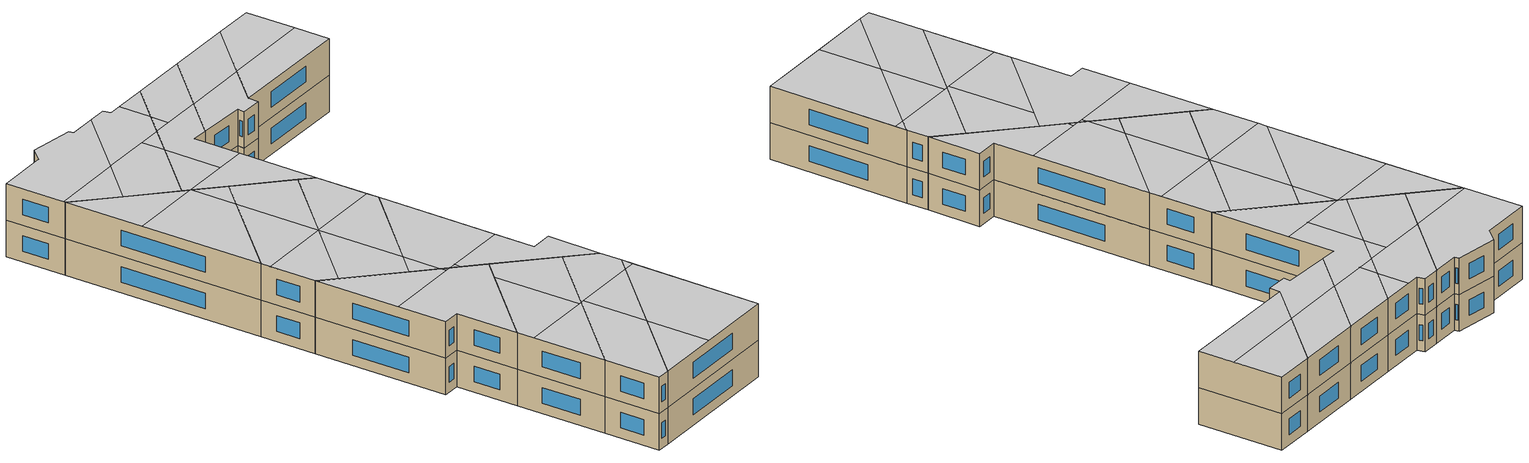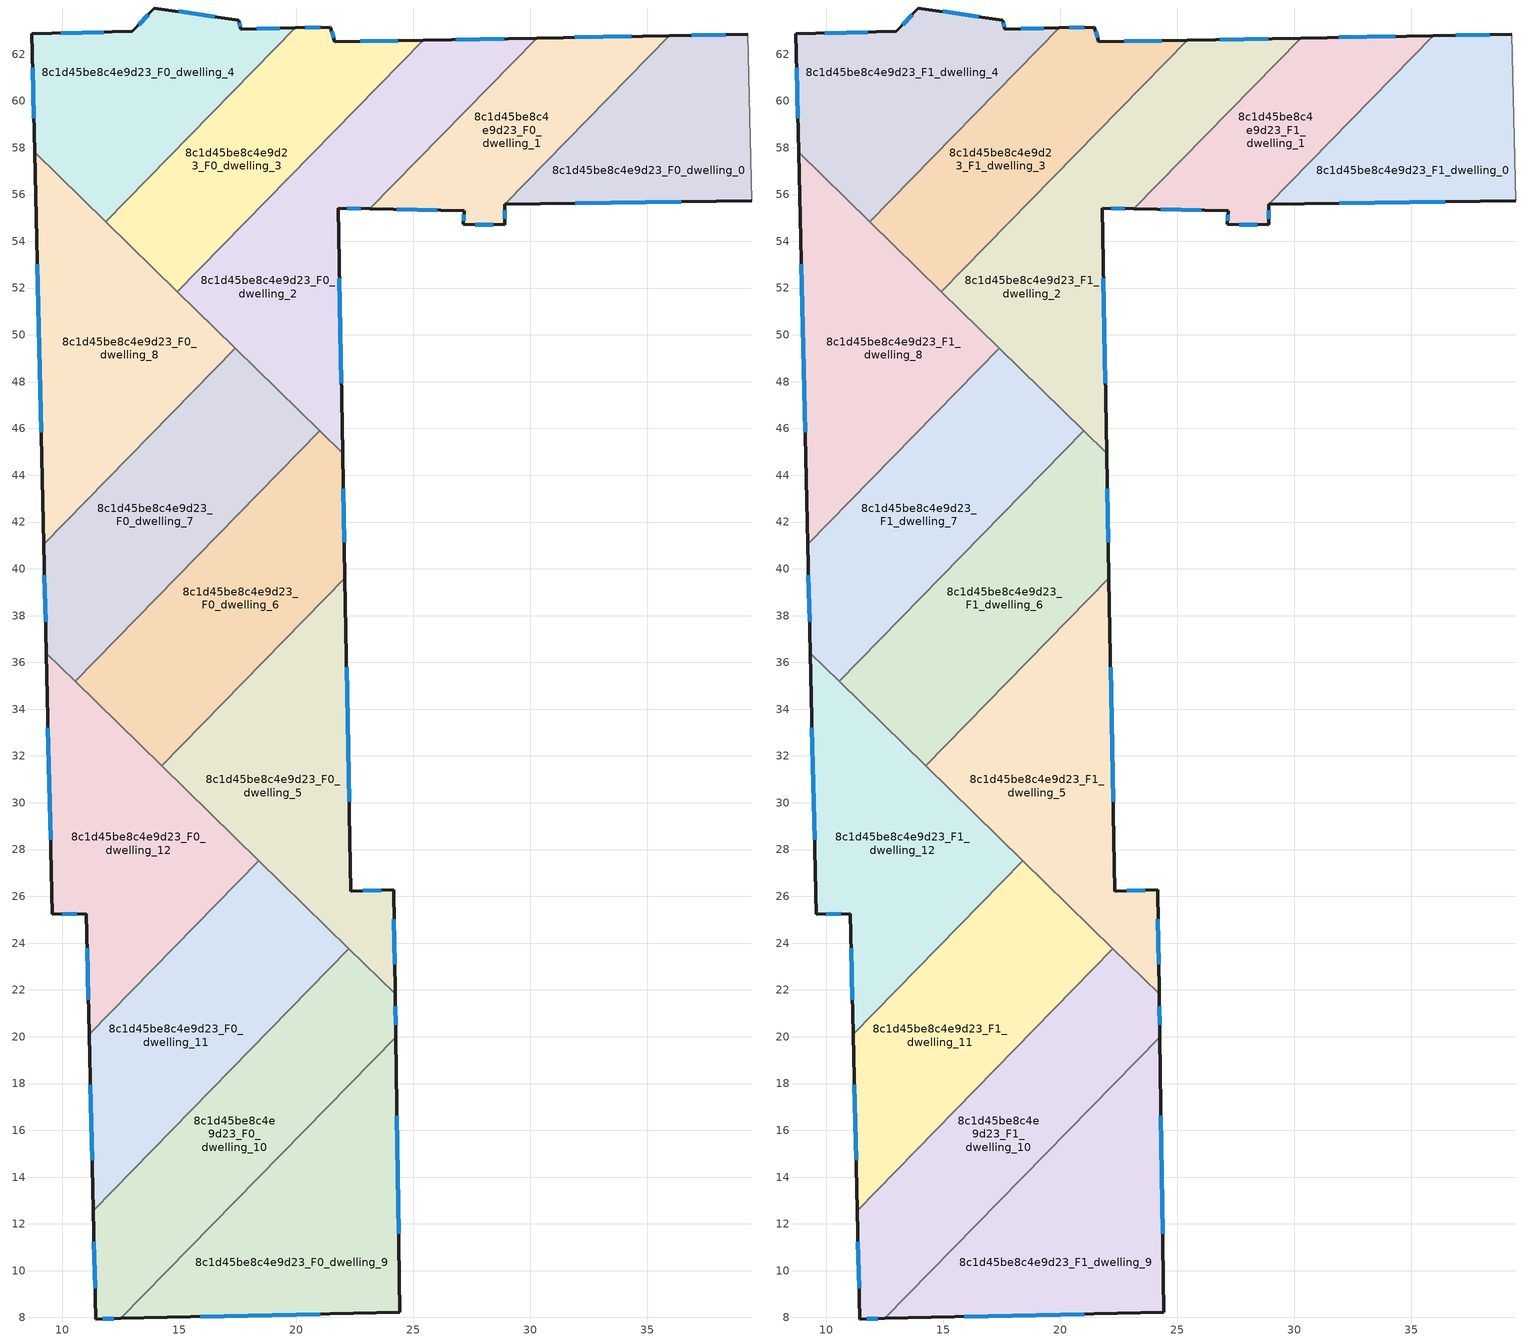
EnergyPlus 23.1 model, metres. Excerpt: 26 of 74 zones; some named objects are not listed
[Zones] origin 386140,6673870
8c1d45be8c4e9d23_F0_dwelling_0
 floor ground (EU_floor_Construction): 39.31,62.86 39.47,55.74 28.92,55.59 35.95,62.79 z0
 wall outside (EU_wall_Construction): 39.31,62.86 35.95,62.79 / 28.92,55.59 39.47,55.74 z0:3
 wall to 8c1d45be8c4e9d23_F0_dwelling_1 (EU_wall_Construction): 35.95,62.79 28.92,55.59 z0:3
 wall adiabatic (EU_wall_Construction): 39.47,55.74 39.31,62.86 z0:3
 window (EU_Window_Construction): 38.35,62.84 36.91,62.81 / 31.93,55.63 36.45,55.7 z0.86:2.14
8c1d45be8c4e9d23_F0_dwelling_1
 floor ground (EU_floor_Construction): 35.95,62.79 28.92,55.59 28.92,54.7 27.15,54.72 27.18,55.3 23.16,55.39 30.28,62.68 z0
 wall outside (EU_wall_Construction): 23.16,55.39 27.18,55.3 27.15,54.72 28.92,54.7 28.92,55.59 / 35.95,62.79 30.28,62.68 z0:3
 wall to 8c1d45be8c4e9d23_F0_dwelling_2 (EU_wall_Construction): 30.28,62.68 23.16,55.39 z0:3
 window (EU_Window_Construction): 27.17,55.14 27.16,54.89 / 24.31,55.37 26.03,55.33 / 34.33,62.76 31.9,62.72 / 28.92,54.96 28.92,55.34 / 27.65,54.72 28.42,54.71 z0.86:2.14
8c1d45be8c4e9d23_F0_dwelling_10
 floor ground (EU_floor_Construction): 24.23,21.83 24.26,19.99 12.5,7.96 11.43,7.93 11.32,12.57 22.26,23.75 z0
 wall outside (EU_wall_Construction): 24.26,19.99 24.23,21.83 / 11.32,12.57 11.43,7.93 12.5,7.96 z0:3
 wall to 8c1d45be8c4e9d23_F0_dwelling_9 (EU_wall_Construction): 12.5,7.96 24.26,19.99 z0:3
 wall to 8c1d45be8c4e9d23_F0_dwelling_11 (EU_wall_Construction): 22.26,23.75 11.32,12.57 z0:3
 wall to 8c1d45be8c4e9d23_F0_dwelling_5 (EU_wall_Construction): 24.23,21.83 22.26,23.75 z0:3
 window (EU_Window_Construction): 24.25,20.51 24.24,21.3 / 11.74,7.94 12.2,7.95 / 11.36,11.24 11.4,9.26 z0.86:2.14
8c1d45be8c4e9d23_F0_dwelling_11
 floor ground (EU_floor_Construction): 22.26,23.75 11.32,12.57 11.15,20.11 18.4,27.53 z0
 wall outside (EU_wall_Construction): 11.15,20.11 11.32,12.57 z0:3
 wall to 8c1d45be8c4e9d23_F0_dwelling_12 (EU_wall_Construction): 18.4,27.53 11.15,20.11 z0:3
 wall to 8c1d45be8c4e9d23_F0_dwelling_5 (EU_wall_Construction): 22.26,23.75 18.4,27.53 z0:3
 window (EU_Window_Construction): 11.2,17.95 11.27,14.72 z0.86:2.14
8c1d45be8c4e9d23_F0_dwelling_12
 floor ground (EU_floor_Construction): 18.4,27.53 11.15,20.11 11.03,25.26 9.58,25.23 9.32,36.4 z0
 wall outside (EU_wall_Construction): 9.32,36.4 9.58,25.23 11.03,25.26 11.15,20.11 z0:3
 wall to 8c1d45be8c4e9d23_F0_dwelling_6 (EU_wall_Construction): 14.25,31.58 10.55,35.19 z0:3
 wall to 8c1d45be8c4e9d23_F0_dwelling_7 (EU_wall_Construction): 10.55,35.19 9.32,36.4 z0:3
 wall to 8c1d45be8c4e9d23_F0_dwelling_5 (EU_wall_Construction): 18.4,27.53 14.25,31.58 z0:3
 window (EU_Window_Construction): 11.06,23.79 11.11,21.58 / 9.99,25.24 10.61,25.25 / 9.39,33.21 9.5,28.42 z0.86:2.14
8c1d45be8c4e9d23_F0_dwelling_2
 floor ground (EU_floor_Construction): 30.28,62.68 23.16,55.39 21.8,55.42 21.99,44.94 17.4,49.43 17.36,49.46 14.92,51.84 25.43,62.59 z0
 wall outside (EU_wall_Construction): 30.28,62.68 25.43,62.59 / 21.99,44.94 21.8,55.42 23.16,55.39 z0:3
 wall to 8c1d45be8c4e9d23_F0_dwelling_3 (EU_wall_Construction): 25.43,62.59 14.92,51.84 z0:3
 wall to 8c1d45be8c4e9d23_F0_dwelling_7 (EU_wall_Construction): 17.4,49.43 21.01,45.9 z0:3
 wall to 8c1d45be8c4e9d23_F0_dwelling_8 (EU_wall_Construction): 14.92,51.84 17.36,49.46 17.4,49.43 z0:3
 wall to 8c1d45be8c4e9d23_F0_dwelling_6 (EU_wall_Construction): 21.01,45.9 21.99,44.94 z0:3
 window (EU_Window_Construction): 28.9,62.66 26.82,62.62 / 22.19,55.41 22.77,55.4 / 21.93,47.94 21.85,52.43 z0.86:2.14
8c1d45be8c4e9d23_F0_dwelling_3
 floor ground (EU_floor_Construction): 25.43,62.59 14.92,51.84 11.87,54.83 19.97,63.12 21.46,63.16 21.65,62.52 z0
 wall outside (EU_wall_Construction): 25.43,62.59 21.65,62.52 21.46,63.16 19.97,63.12 z0:3
 wall to 8c1d45be8c4e9d23_F0_dwelling_4 (EU_wall_Construction): 19.97,63.12 11.87,54.83 z0:3
 wall to 8c1d45be8c4e9d23_F0_dwelling_8 (EU_wall_Construction): 11.87,54.83 14.92,51.84 z0:3
 window (EU_Window_Construction): 21.04,63.15 20.4,63.13 / 21.6,62.7 21.52,62.97 / 24.35,62.57 22.73,62.54 z0.86:2.14
8c1d45be8c4e9d23_F0_dwelling_4
 floor ground (EU_floor_Construction): 19.97,63.12 11.87,54.83 8.82,57.81 8.71,62.87 13,62.97 13.94,63.97 17.54,63.45 17.64,63.07 z0
 wall outside (EU_wall_Construction): 19.97,63.12 17.64,63.07 17.54,63.45 13.94,63.97 13,62.97 8.71,62.87 8.82,57.81 z0:3
 wall to 8c1d45be8c4e9d23_F0_dwelling_8 (EU_wall_Construction): 8.82,57.81 11.87,54.83 z0:3
 window (EU_Window_Construction): 8.74,61.43 8.79,59.25 / 11.77,62.94 9.93,62.9 / 13.67,63.69 13.27,63.25 / 16.51,63.6 14.97,63.82 / 17.61,63.18 17.57,63.34 / 19.3,63.11 18.31,63.08 z0.86:2.14
8c1d45be8c4e9d23_F0_dwelling_5
 floor ground (EU_floor_Construction): 22.09,39.61 22.33,26.23 24.16,26.29 24.23,21.83 14.25,31.58 z0
 wall outside (EU_wall_Construction): 24.23,21.83 24.16,26.29 22.33,26.23 22.09,39.61 z0:3
 wall to 8c1d45be8c4e9d23_F0_dwelling_6 (EU_wall_Construction): 22.09,39.61 14.25,31.58 z0:3
 window (EU_Window_Construction): 22.26,30.05 22.16,35.78 / 23.64,26.27 22.85,26.24 / 24.21,23.1 24.18,25.01 z0.86:2.14
8c1d45be8c4e9d23_F0_dwelling_6
 floor ground (EU_floor_Construction): 21.99,44.94 22.09,39.61 14.25,31.58 10.55,35.19 21.01,45.9 z0
 wall outside (EU_wall_Construction): 22.09,39.61 21.99,44.94 z0:3
 wall to 8c1d45be8c4e9d23_F0_dwelling_7 (EU_wall_Construction): 21.01,45.9 10.55,35.19 z0:3
 window (EU_Window_Construction): 22.06,41.13 22.02,43.42 z0.86:2.14
8c1d45be8c4e9d23_F0_dwelling_7
 floor ground (EU_floor_Construction): 21.01,45.9 10.55,35.19 9.32,36.4 9.21,41.05 17.4,49.43 z0
 wall outside (EU_wall_Construction): 9.21,41.05 9.32,36.4 z0:3
 wall to 8c1d45be8c4e9d23_F0_dwelling_8 (EU_wall_Construction): 17.4,49.43 9.21,41.05 z0:3
 window (EU_Window_Construction): 9.24,39.72 9.29,37.73 z0.86:2.14
8c1d45be8c4e9d23_F0_dwelling_8
 floor ground (EU_floor_Construction): 17.4,49.43 9.21,41.05 8.82,57.81 z0
 wall outside (EU_wall_Construction): 8.82,57.81 9.21,41.05 z0:3
 window (EU_Window_Construction): 8.93,53.02 9.1,45.84 z0.86:2.14
8c1d45be8c4e9d23_F0_dwelling_9
 floor ground (EU_floor_Construction): 24.26,19.99 24.43,8.22 12.5,7.96 z0
 wall outside (EU_wall_Construction): 12.5,7.96 24.43,8.22 24.26,19.99 z0:3
 window (EU_Window_Construction): 15.91,8.03 21.02,8.15 / 24.38,11.58 24.31,16.63 z0.86:2.14
8c1d45be8c4e9d23_F1_dwelling_0
 floor to 8c1d45be8c4e9d23_F0_dwelling_0 (EU_floor_Construction): 39.31,62.86 39.47,55.74 28.92,55.59 35.95,62.79 z3
 wall outside (EU_wall_Construction): 39.31,62.86 35.95,62.79 / 28.92,55.59 39.47,55.74 z3:6
 wall to 8c1d45be8c4e9d23_F1_dwelling_1 (EU_wall_Construction): 35.95,62.79 28.92,55.59 z3:6
 wall adiabatic (EU_wall_Construction): 39.47,55.74 39.31,62.86 z3:6
 window (EU_Window_Construction): 38.35,62.84 36.91,62.81 / 31.93,55.63 36.45,55.7 z3.86:5.14
 ceiling to 8c1d45be8c4e9d23_F2_dwelling_2 (EU_floor_Construction): 39.47,55.74 39.4,58.67 31.76,58.5 28.92,55.59 z6
 ceiling to 8c1d45be8c4e9d23_F2_dwelling_0 (EU_floor_Construction): 39.4,58.67 39.31,62.86 35.95,62.79 31.76,58.5 z6
8c1d45be8c4e9d23_F1_dwelling_1
 floor to 8c1d45be8c4e9d23_F0_dwelling_1 (EU_floor_Construction): 35.95,62.79 28.92,55.59 28.92,54.7 27.15,54.72 27.18,55.3 23.16,55.39 30.28,62.68 z3
 wall outside (EU_wall_Construction): 23.16,55.39 27.18,55.3 27.15,54.72 28.92,54.7 28.92,55.59 / 35.95,62.79 30.28,62.68 z3:6
 wall to 8c1d45be8c4e9d23_F1_dwelling_2 (EU_wall_Construction): 30.28,62.68 23.16,55.39 z3:6
 window (EU_Window_Construction): 27.17,55.14 27.16,54.89 / 24.31,55.37 26.03,55.33 / 34.33,62.76 31.9,62.72 / 28.92,54.96 28.92,55.34 / 27.65,54.72 28.42,54.71 z3.86:5.14
 ceiling to 8c1d45be8c4e9d23_F2_dwelling_0 (EU_floor_Construction): 31.76,58.5 35.95,62.79 30.28,62.68 26.07,58.38 z6
 ceiling to 8c1d45be8c4e9d23_F2_dwelling_2 (EU_floor_Construction): 28.92,54.7 28.92,55.59 31.76,58.5 26.07,58.38 23.16,55.39 27.18,55.3 27.15,54.72 z6
8c1d45be8c4e9d23_F1_dwelling_10
 floor to 8c1d45be8c4e9d23_F0_dwelling_10 (EU_floor_Construction): 24.23,21.83 24.26,19.99 12.5,7.96 11.43,7.93 11.32,12.57 22.26,23.75 z3
 wall outside (EU_wall_Construction): 24.26,19.99 24.23,21.83 / 11.32,12.57 11.43,7.93 12.5,7.96 z3:6
 wall to 8c1d45be8c4e9d23_F1_dwelling_9 (EU_wall_Construction): 12.5,7.96 24.26,19.99 z3:6
 wall to 8c1d45be8c4e9d23_F1_dwelling_11 (EU_wall_Construction): 22.26,23.75 11.32,12.57 z3:6
 wall to 8c1d45be8c4e9d23_F1_dwelling_5 (EU_wall_Construction): 24.23,21.83 22.26,23.75 z3:6
 window (EU_Window_Construction): 24.25,20.51 24.24,21.3 / 11.74,7.94 12.2,7.95 / 11.36,11.24 11.4,9.26 z3.86:5.14
 ceiling to 8c1d45be8c4e9d23_F2_dwelling_11 (EU_floor_Construction): 12.5,7.96 17.83,13.41 17.71,18.84 17.45,18.83 11.32,12.57 11.43,7.93 z6
 ceiling to 8c1d45be8c4e9d23_F2_dwelling_10 (EU_floor_Construction): 17.83,13.41 23.25,18.96 17.71,18.84 z6
 ceiling adiabatic (EU_roof_Construction): 23.25,18.96 24.26,19.99 24.23,21.83 22.26,23.75 17.45,18.83 z6
8c1d45be8c4e9d23_F1_dwelling_11
 floor to 8c1d45be8c4e9d23_F0_dwelling_11 (EU_floor_Construction): 22.26,23.75 11.32,12.57 11.15,20.11 18.4,27.53 z3
 wall outside (EU_wall_Construction): 11.15,20.11 11.32,12.57 z3:6
 wall to 8c1d45be8c4e9d23_F1_dwelling_12 (EU_wall_Construction): 18.4,27.53 11.15,20.11 z3:6
 wall to 8c1d45be8c4e9d23_F1_dwelling_5 (EU_wall_Construction): 22.26,23.75 18.4,27.53 z3:6
 window (EU_Window_Construction): 11.2,17.95 11.27,14.72 z3.86:5.14
 ceiling to 8c1d45be8c4e9d23_F2_dwelling_9 (EU_floor_Construction): 17.17,18.83 17.01,26.11 11.15,20.11 11.18,18.69 z6
 ceiling to 8c1d45be8c4e9d23_F2_dwelling_8 (EU_floor_Construction): 17.45,18.83 22.26,23.75 18.4,27.53 17.01,26.11 17.17,18.83 z6
 ceiling to 8c1d45be8c4e9d23_F2_dwelling_11 (EU_floor_Construction): 11.32,12.57 17.45,18.83 11.18,18.69 z6
8c1d45be8c4e9d23_F1_dwelling_12
 floor to 8c1d45be8c4e9d23_F0_dwelling_12 (EU_floor_Construction): 18.4,27.53 11.15,20.11 11.03,25.26 9.58,25.23 9.32,36.4 z3
 wall outside (EU_wall_Construction): 9.32,36.4 9.58,25.23 11.03,25.26 11.15,20.11 z3:6
 wall to 8c1d45be8c4e9d23_F1_dwelling_6 (EU_wall_Construction): 14.25,31.58 10.55,35.19 z3:6
 wall to 8c1d45be8c4e9d23_F1_dwelling_7 (EU_wall_Construction): 10.55,35.19 9.32,36.4 z3:6
 wall to 8c1d45be8c4e9d23_F1_dwelling_5 (EU_wall_Construction): 18.4,27.53 14.25,31.58 z3:6
 window (EU_Window_Construction): 11.06,23.79 11.11,21.58 / 9.99,25.24 10.61,25.25 / 9.39,33.21 9.5,28.42 z3.86:5.14
 ceiling to 8c1d45be8c4e9d23_F2_dwelling_7 (EU_floor_Construction): 15.88,29.51 15.87,30 9.32,36.4 9.48,29.37 z6
 ceiling to 8c1d45be8c4e9d23_F2_dwelling_6 (EU_floor_Construction): 16.36,29.52 15.87,30 15.88,29.51 z6
 ceiling adiabatic (EU_roof_Construction): 11.15,20.11 18.4,27.53 16.36,29.52 9.48,29.37 9.58,25.23 11.03,25.26 z6
8c1d45be8c4e9d23_F1_dwelling_2
 floor to 8c1d45be8c4e9d23_F0_dwelling_2 (EU_floor_Construction): 30.28,62.68 23.16,55.39 21.8,55.42 21.99,44.94 17.4,49.43 17.36,49.46 14.92,51.84 25.43,62.59 z3
 wall outside (EU_wall_Construction): 30.28,62.68 25.43,62.59 / 21.99,44.94 21.8,55.42 23.16,55.39 z3:6
 wall to 8c1d45be8c4e9d23_F1_dwelling_3 (EU_wall_Construction): 25.43,62.59 14.92,51.84 z3:6
 wall to 8c1d45be8c4e9d23_F1_dwelling_7 (EU_wall_Construction): 17.4,49.43 21.01,45.9 z3:6
 wall to 8c1d45be8c4e9d23_F1_dwelling_8 (EU_wall_Construction): 14.92,51.84 17.36,49.46 17.4,49.43 z3:6
 wall to 8c1d45be8c4e9d23_F1_dwelling_6 (EU_wall_Construction): 21.01,45.9 21.99,44.94 z3:6
 window (EU_Window_Construction): 28.9,62.66 26.82,62.62 / 22.19,55.41 22.77,55.4 / 21.93,47.94 21.85,52.43 z3.86:5.14
 ceiling to 8c1d45be8c4e9d23_F2_dwelling_4 (EU_floor_Construction): 21.99,44.94 21.87,51.51 15.41,51.37 17.36,49.46 17.4,49.43 z6
 ceiling to 8c1d45be8c4e9d23_F2_dwelling_2 (EU_floor_Construction): 21.87,51.51 21.8,55.42 23.16,55.39 26.07,58.38 21.2,58.27 19.23,56.25 19.33,51.45 z6
 ceiling to 8c1d45be8c4e9d23_F2_dwelling_0 (EU_floor_Construction): 26.07,58.38 30.28,62.68 25.43,62.59 22.71,59.81 22.74,58.3 z6
 ceiling to 8c1d45be8c4e9d23_F2_dwelling_1 (EU_floor_Construction): 22.74,58.3 22.71,59.81 21.2,58.27 z6
 ceiling to 8c1d45be8c4e9d23_F2_dwelling_3 (EU_floor_Construction): 19.33,51.45 19.23,56.25 14.92,51.84 15.41,51.37 z6
8c1d45be8c4e9d23_F1_dwelling_3
 floor to 8c1d45be8c4e9d23_F0_dwelling_3 (EU_floor_Construction): 25.43,62.59 14.92,51.84 11.87,54.83 19.97,63.12 21.46,63.16 21.65,62.52 z3
 wall outside (EU_wall_Construction): 25.43,62.59 21.65,62.52 21.46,63.16 19.97,63.12 z3:6
 wall to 8c1d45be8c4e9d23_F1_dwelling_4 (EU_wall_Construction): 19.97,63.12 11.87,54.83 z3:6
 wall to 8c1d45be8c4e9d23_F1_dwelling_8 (EU_wall_Construction): 11.87,54.83 14.92,51.84 z3:6
 window (EU_Window_Construction): 21.04,63.15 20.4,63.13 / 21.6,62.7 21.52,62.97 / 24.35,62.57 22.73,62.54 z3.86:5.14
 ceiling to 8c1d45be8c4e9d23_F2_dwelling_3 (EU_floor_Construction): 14.92,51.84 19.23,56.25 19.18,58.22 15.1,58.13 11.87,54.83 z6
 ceiling to 8c1d45be8c4e9d23_F2_dwelling_1 (EU_floor_Construction): 21.2,58.27 22.71,59.81 22.65,62.54 21.65,62.52 21.46,63.16 19.97,63.12 15.1,58.13 z6
 ceiling to 8c1d45be8c4e9d23_F2_dwelling_2 (EU_floor_Construction): 19.23,56.25 21.2,58.27 19.18,58.22 z6
 ceiling to 8c1d45be8c4e9d23_F2_dwelling_0 (EU_floor_Construction): 22.71,59.81 25.43,62.59 22.65,62.54 z6
8c1d45be8c4e9d23_F1_dwelling_4
 floor to 8c1d45be8c4e9d23_F0_dwelling_4 (EU_floor_Construction): 19.97,63.12 11.87,54.83 8.82,57.81 8.71,62.87 13,62.97 13.94,63.97 17.54,63.45 17.64,63.07 z3
 wall outside (EU_wall_Construction): 19.97,63.12 17.64,63.07 17.54,63.45 13.94,63.97 13,62.97 8.71,62.87 8.82,57.81 z3:6
 wall to 8c1d45be8c4e9d23_F1_dwelling_8 (EU_wall_Construction): 8.82,57.81 11.87,54.83 z3:6
 window (EU_Window_Construction): 8.74,61.43 8.79,59.25 / 11.77,62.94 9.93,62.9 / 13.67,63.69 13.27,63.25 / 16.51,63.6 14.97,63.82 / 17.61,63.18 17.57,63.34 / 19.3,63.11 18.31,63.08 z3.86:5.14
 ceiling to 8c1d45be8c4e9d23_F2_dwelling_1 (EU_floor_Construction): 15.1,58.13 19.97,63.12 17.64,63.07 17.54,63.45 13.94,63.97 13,62.97 8.71,62.87 8.82,58 z6
 ceiling to 8c1d45be8c4e9d23_F2_dwelling_3 (EU_floor_Construction): 11.87,54.83 15.1,58.13 8.82,58 8.82,57.81 z6
8c1d45be8c4e9d23_F1_dwelling_5
 floor to 8c1d45be8c4e9d23_F0_dwelling_5 (EU_floor_Construction): 22.09,39.61 22.33,26.23 24.16,26.29 24.23,21.83 14.25,31.58 z3
 wall outside (EU_wall_Construction): 24.23,21.83 24.16,26.29 22.33,26.23 22.09,39.61 z3:6
 wall to 8c1d45be8c4e9d23_F1_dwelling_6 (EU_wall_Construction): 22.09,39.61 14.25,31.58 z3:6
 window (EU_Window_Construction): 22.26,30.05 22.16,35.78 / 23.64,26.27 22.85,26.24 / 24.21,23.1 24.18,25.01 z3.86:5.14
 ceiling to 8c1d45be8c4e9d23_F2_dwelling_6 (EU_floor_Construction): 22.27,29.65 22.09,39.61 15.8,33.17 15.87,30 16.36,29.52 z6
 ceiling adiabatic (EU_roof_Construction): 16.95,28.95 16.93,29.53 16.36,29.52 z6; 15.87,30 15.8,33.17 14.25,31.58 z6
 ceiling to 8c1d45be8c4e9d23_F2_dwelling_8 (EU_floor_Construction): 24.23,21.83 24.16,26.29 22.33,26.23 22.27,29.65 16.93,29.53 16.95,28.95 z6
8c1d45be8c4e9d23_F1_dwelling_6
 floor to 8c1d45be8c4e9d23_F0_dwelling_6 (EU_floor_Construction): 21.99,44.94 22.09,39.61 14.25,31.58 10.55,35.19 21.01,45.9 z3
 wall outside (EU_wall_Construction): 22.09,39.61 21.99,44.94 z3:6
 wall to 8c1d45be8c4e9d23_F1_dwelling_7 (EU_wall_Construction): 21.01,45.9 10.55,35.19 z3:6
 window (EU_Window_Construction): 22.06,41.13 22.02,43.42 z3.86:5.14
 ceiling to 8c1d45be8c4e9d23_F2_dwelling_6 (EU_floor_Construction): 15.8,33.17 22.09,39.61 22.07,40.6 15.7,40.46 15.64,40.4 z6
 ceiling adiabatic (EU_roof_Construction): 14.25,31.58 15.8,33.17 15.64,40.4 10.55,35.19 z6
 ceiling to 8c1d45be8c4e9d23_F2_dwelling_4 (EU_floor_Construction): 22.07,40.6 21.99,44.94 21.01,45.9 15.7,40.46 z6
8c1d45be8c4e9d23_F1_dwelling_7
 floor to 8c1d45be8c4e9d23_F0_dwelling_7 (EU_floor_Construction): 21.01,45.9 10.55,35.19 9.32,36.4 9.21,41.05 17.4,49.43 z3
 wall outside (EU_wall_Construction): 9.21,41.05 9.32,36.4 z3:6
 wall to 8c1d45be8c4e9d23_F1_dwelling_8 (EU_wall_Construction): 17.4,49.43 9.21,41.05 z3:6
 window (EU_Window_Construction): 9.24,39.72 9.29,37.73 z3.86:5.14
 ceiling to 8c1d45be8c4e9d23_F2_dwelling_5 (EU_floor_Construction): 15.7,40.46 15.66,40.46 15.5,47.49 9.21,41.05 9.23,40.32 z6
 ceiling adiabatic (EU_roof_Construction): 15.7,40.46 9.23,40.32 9.32,36.4 10.55,35.19 21.01,45.9 17.4,49.43 15.5,47.49 15.66,40.46 z6
8c1d45be8c4e9d23_F1_dwelling_8
 floor to 8c1d45be8c4e9d23_F0_dwelling_8 (EU_floor_Construction): 17.4,49.43 9.21,41.05 8.82,57.81 z3
 wall outside (EU_wall_Construction): 8.82,57.81 9.21,41.05 z3:6
 window (EU_Window_Construction): 8.93,53.02 9.1,45.84 z3.86:5.14
 ceiling to 8c1d45be8c4e9d23_F2_dwelling_5 (EU_floor_Construction): 9.21,41.05 15.5,47.49 15.41,51.37 8.98,51.22 z6
 ceiling to 8c1d45be8c4e9d23_F2_dwelling_3 (EU_floor_Construction): 15.41,51.37 8.82,57.8 8.98,51.22 z6
 ceiling to 8c1d45be8c4e9d23_F2_dwelling_4 (EU_floor_Construction): 15.5,47.49 17.4,49.43 17.36,49.46 15.42,51.36 z6
8c1d45be8c4e9d23_F1_dwelling_9
 floor to 8c1d45be8c4e9d23_F0_dwelling_9 (EU_floor_Construction): 24.26,19.99 24.43,8.22 12.5,7.96 z3
 wall outside (EU_wall_Construction): 12.5,7.96 24.43,8.22 24.26,19.99 z3:6
 window (EU_Window_Construction): 15.91,8.03 21.02,8.15 / 24.38,11.58 24.31,16.63 z3.86:5.14
 ceiling to 8c1d45be8c4e9d23_F2_dwelling_10 (EU_floor_Construction): 24.43,8.22 24.27,18.98 23.25,18.96 17.83,13.41 17.95,8.08 z6
 ceiling to 8c1d45be8c4e9d23_F2_dwelling_11 (EU_floor_Construction): 17.95,8.08 17.83,13.41 12.5,7.96 z6
 ceiling adiabatic (EU_roof_Construction): 24.27,18.98 24.26,19.99 23.25,18.96 z6
[Building]
EU S2 Campaign: North Axis=0; Terrain=City; Solar Distribution=FullExterior
[Site:Location]
Helsinki-Vantaa.AP: Latitude=60.317; Longitude=24.963; Time Zone=2; Elevation=54.6
[SizingPeriod:WeatherFileDays]
AnnualSizingPeriod: Begin Month=1; Begin Day of Month=1; End Month=12; End Day of Month=31; Day of Week for Start Day=Monday; Use Weather File Daylight Saving Period=No; Use Weather File Rain and Snow Indicators=No
[MATERIAL]
EU_InternalMass_Material: Roughness=MediumRough; Thickness=0.1; Conductivity=1; Density=1800; Specific Heat=900; Thermal Absorptance=0.9; Solar Absorptance=0.7; Visible Absorptance=0.7
[MATERIAL:NOMASS] Roughness=MediumRough; Thermal Absorptance=0.9; Solar Absorptance=0.7; Visible Absorptance=0.7
Name | Thermal Resistance
EU_wall_NoMass | 1.10183
EU_roof_NoMass; EU_floor_NoMass | 1.70606
[WINDOWMATERIAL:SIMPLEGLAZINGSYSTEM]
EU_Window_SimpleGlazing: UFactor=3.11035; Solar Heat Gain Coefficient=0.8; Visible Transmittance=0.8
[CONSTRUCTION]
EU_wall_Construction: EU_wall_NoMass
EU_roof_Construction: EU_roof_NoMass
EU_floor_Construction: EU_floor_NoMass
EU_Window_Construction: EU_Window_SimpleGlazing
EU_InternalMass_Construction: EU_InternalMass_Material
[ZONE] Type=1; Multiplier=1; Ceiling Height=autocalculate; Floor Area=autocalculate; Part of Total Floor Area=Yes
Name | Volume
8c1d45be8c4e9d23_F0_dwelling_0; 8c1d45be8c4e9d23_F1_dwelling_0 | 148.195
8c1d45be8c4e9d23_F0_dwelling_1; 8c1d45be8c4e9d23_F1_dwelling_1 | 126.859
8c1d45be8c4e9d23_F0_dwelling_10; 8c1d45be8c4e9d23_F1_dwelling_10 | 210.636
8c1d45be8c4e9d23_F0_dwelling_11; 8c1d45be8c4e9d23_F1_dwelling_11; 8c1d45be8c4e9d23_F0_dwelling_5; 8c1d45be8c4e9d23_F1_dwelling_5; 8c1d45be8c4e9d23_F0_dwelling_9; 8c1d45be8c4e9d23_F1_dwelling_9 | 210.604
8c1d45be8c4e9d23_F0_dwelling_12; 8c1d45be8c4e9d23_F1_dwelling_12 | 210.598
8c1d45be8c4e9d23_F0_dwelling_2; 8c1d45be8c4e9d23_F1_dwelling_2 | 230.432
8c1d45be8c4e9d23_F0_dwelling_3; 8c1d45be8c4e9d23_F1_dwelling_3 | 168.491
8c1d45be8c4e9d23_F0_dwelling_4; 8c1d45be8c4e9d23_F1_dwelling_4 | 168.502
8c1d45be8c4e9d23_F0_dwelling_6; 8c1d45be8c4e9d23_F1_dwelling_6 | 210.582
8c1d45be8c4e9d23_F0_dwelling_7; 8c1d45be8c4e9d23_F1_dwelling_7 | 210.594
8c1d45be8c4e9d23_F0_dwelling_8; 8c1d45be8c4e9d23_F1_dwelling_8 | 210.61
[INTERNALMASS] Construction=EU_InternalMass_Construction
Name | Zone or ZoneList | Surface Area
8c1d45be8c4e9d23_F0_dwelling_0_EU_InternalMass | 8c1d45be8c4e9d23_F0_dwelling_0 | 49.398
8c1d45be8c4e9d23_F0_dwelling_1_EU_InternalMass | 8c1d45be8c4e9d23_F0_dwelling_1 | 42.2865
8c1d45be8c4e9d23_F0_dwelling_2_EU_InternalMass | 8c1d45be8c4e9d23_F0_dwelling_2 | 76.8125
8c1d45be8c4e9d23_F0_dwelling_3_EU_InternalMass | 8c1d45be8c4e9d23_F0_dwelling_3 | 56.1639
8c1d45be8c4e9d23_F0_dwelling_4_EU_InternalMass | 8c1d45be8c4e9d23_F0_dwelling_4 | 56.1666
8c1d45be8c4e9d23_F0_dwelling_5_EU_InternalMass | 8c1d45be8c4e9d23_F0_dwelling_5 | 70.2012
8c1d45be8c4e9d23_F0_dwelling_6_EU_InternalMass | 8c1d45be8c4e9d23_F0_dwelling_6 | 70.1938
8c1d45be8c4e9d23_F0_dwelling_7_EU_InternalMass | 8c1d45be8c4e9d23_F0_dwelling_7 | 70.1981
8c1d45be8c4e9d23_F0_dwelling_8_EU_InternalMass | 8c1d45be8c4e9d23_F0_dwelling_8 | 70.2034
8c1d45be8c4e9d23_F0_dwelling_9_EU_InternalMass | 8c1d45be8c4e9d23_F0_dwelling_9 | 70.2012
8c1d45be8c4e9d23_F0_dwelling_10_EU_InternalMass | 8c1d45be8c4e9d23_F0_dwelling_10 | 70.2122
8c1d45be8c4e9d23_F0_dwelling_11_EU_InternalMass | 8c1d45be8c4e9d23_F0_dwelling_11 | 70.2012
8c1d45be8c4e9d23_F0_dwelling_12_EU_InternalMass | 8c1d45be8c4e9d23_F0_dwelling_12 | 70.1992
8c1d45be8c4e9d23_F1_dwelling_0_EU_InternalMass | 8c1d45be8c4e9d23_F1_dwelling_0 | 49.398
8c1d45be8c4e9d23_F1_dwelling_1_EU_InternalMass | 8c1d45be8c4e9d23_F1_dwelling_1 | 42.2865
8c1d45be8c4e9d23_F1_dwelling_2_EU_InternalMass | 8c1d45be8c4e9d23_F1_dwelling_2 | 76.8125
8c1d45be8c4e9d23_F1_dwelling_3_EU_InternalMass | 8c1d45be8c4e9d23_F1_dwelling_3 | 56.1639
8c1d45be8c4e9d23_F1_dwelling_4_EU_InternalMass | 8c1d45be8c4e9d23_F1_dwelling_4 | 56.1666
8c1d45be8c4e9d23_F1_dwelling_5_EU_InternalMass | 8c1d45be8c4e9d23_F1_dwelling_5 | 70.2012
8c1d45be8c4e9d23_F1_dwelling_6_EU_InternalMass | 8c1d45be8c4e9d23_F1_dwelling_6 | 70.1938
8c1d45be8c4e9d23_F1_dwelling_7_EU_InternalMass | 8c1d45be8c4e9d23_F1_dwelling_7 | 70.1981
8c1d45be8c4e9d23_F1_dwelling_8_EU_InternalMass | 8c1d45be8c4e9d23_F1_dwelling_8 | 70.2034
8c1d45be8c4e9d23_F1_dwelling_9_EU_InternalMass | 8c1d45be8c4e9d23_F1_dwelling_9 | 70.2012
8c1d45be8c4e9d23_F1_dwelling_10_EU_InternalMass | 8c1d45be8c4e9d23_F1_dwelling_10 | 70.2122
8c1d45be8c4e9d23_F1_dwelling_11_EU_InternalMass | 8c1d45be8c4e9d23_F1_dwelling_11 | 70.2012
8c1d45be8c4e9d23_F1_dwelling_12_EU_InternalMass | 8c1d45be8c4e9d23_F1_dwelling_12 | 70.1992
[OTHEREQUIPMENT] Fuel Type=Electricity; Design Level Calculation Method=Watts/Area; Power per Zone Floor Area=1; Fraction Latent=0; Fraction Radiant=0; Fraction Lost=0; Carbon Dioxide Generation Rate=0; EndUse Subcategory=EU_Step8_InternalGains
Name | Zone or ZoneList or Space or SpaceList | Schedule
EU_Step8_InternalGain_8c1d45be8c4e9d23_F0_dwelling_0_f000 | 8c1d45be8c4e9d23_F0_dwelling_0 | EU_Step8_GainSchedule_8c1d45be8c4e9d23_F0_dwelling_0_f000
EU_Step8_InternalGain_8c1d45be8c4e9d23_F0_dwelling_1_f000 | 8c1d45be8c4e9d23_F0_dwelling_1 | EU_Step8_GainSchedule_8c1d45be8c4e9d23_F0_dwelling_1_f000
EU_Step8_InternalGain_8c1d45be8c4e9d23_F0_dwelling_2_f000 | 8c1d45be8c4e9d23_F0_dwelling_2 | EU_Step8_GainSchedule_8c1d45be8c4e9d23_F0_dwelling_2_f000
EU_Step8_InternalGain_8c1d45be8c4e9d23_F0_dwelling_3_f000 | 8c1d45be8c4e9d23_F0_dwelling_3 | EU_Step8_GainSchedule_8c1d45be8c4e9d23_F0_dwelling_3_f000
EU_Step8_InternalGain_8c1d45be8c4e9d23_F0_dwelling_4_f000 | 8c1d45be8c4e9d23_F0_dwelling_4 | EU_Step8_GainSchedule_8c1d45be8c4e9d23_F0_dwelling_4_f000
EU_Step8_InternalGain_8c1d45be8c4e9d23_F0_dwelling_5_f000 | 8c1d45be8c4e9d23_F0_dwelling_5 | EU_Step8_GainSchedule_8c1d45be8c4e9d23_F0_dwelling_5_f000
EU_Step8_InternalGain_8c1d45be8c4e9d23_F0_dwelling_6_f000 | 8c1d45be8c4e9d23_F0_dwelling_6 | EU_Step8_GainSchedule_8c1d45be8c4e9d23_F0_dwelling_6_f000
EU_Step8_InternalGain_8c1d45be8c4e9d23_F0_dwelling_7_f000 | 8c1d45be8c4e9d23_F0_dwelling_7 | EU_Step8_GainSchedule_8c1d45be8c4e9d23_F0_dwelling_7_f000
EU_Step8_InternalGain_8c1d45be8c4e9d23_F0_dwelling_8_f000 | 8c1d45be8c4e9d23_F0_dwelling_8 | EU_Step8_GainSchedule_8c1d45be8c4e9d23_F0_dwelling_8_f000
EU_Step8_InternalGain_8c1d45be8c4e9d23_F0_dwelling_9_f000 | 8c1d45be8c4e9d23_F0_dwelling_9 | EU_Step8_GainSchedule_8c1d45be8c4e9d23_F0_dwelling_9_f000
EU_Step8_InternalGain_8c1d45be8c4e9d23_F0_dwelling_10_f000 | 8c1d45be8c4e9d23_F0_dwelling_10 | EU_Step8_GainSchedule_8c1d45be8c4e9d23_F0_dwelling_10_f000
EU_Step8_InternalGain_8c1d45be8c4e9d23_F0_dwelling_11_f000 | 8c1d45be8c4e9d23_F0_dwelling_11 | EU_Step8_GainSchedule_8c1d45be8c4e9d23_F0_dwelling_11_f000
EU_Step8_InternalGain_8c1d45be8c4e9d23_F0_dwelling_12_f000 | 8c1d45be8c4e9d23_F0_dwelling_12 | EU_Step8_GainSchedule_8c1d45be8c4e9d23_F0_dwelling_12_f000
EU_Step8_InternalGain_8c1d45be8c4e9d23_F1_dwelling_0_f000 | 8c1d45be8c4e9d23_F1_dwelling_0 | EU_Step8_GainSchedule_8c1d45be8c4e9d23_F1_dwelling_0_f000
EU_Step8_InternalGain_8c1d45be8c4e9d23_F1_dwelling_1_f000 | 8c1d45be8c4e9d23_F1_dwelling_1 | EU_Step8_GainSchedule_8c1d45be8c4e9d23_F1_dwelling_1_f000
EU_Step8_InternalGain_8c1d45be8c4e9d23_F1_dwelling_2_f000 | 8c1d45be8c4e9d23_F1_dwelling_2 | EU_Step8_GainSchedule_8c1d45be8c4e9d23_F1_dwelling_2_f000
EU_Step8_InternalGain_8c1d45be8c4e9d23_F1_dwelling_3_f000 | 8c1d45be8c4e9d23_F1_dwelling_3 | EU_Step8_GainSchedule_8c1d45be8c4e9d23_F1_dwelling_3_f000
EU_Step8_InternalGain_8c1d45be8c4e9d23_F1_dwelling_4_f000 | 8c1d45be8c4e9d23_F1_dwelling_4 | EU_Step8_GainSchedule_8c1d45be8c4e9d23_F1_dwelling_4_f000
EU_Step8_InternalGain_8c1d45be8c4e9d23_F1_dwelling_5_f000 | 8c1d45be8c4e9d23_F1_dwelling_5 | EU_Step8_GainSchedule_8c1d45be8c4e9d23_F1_dwelling_5_f000
EU_Step8_InternalGain_8c1d45be8c4e9d23_F1_dwelling_6_f000 | 8c1d45be8c4e9d23_F1_dwelling_6 | EU_Step8_GainSchedule_8c1d45be8c4e9d23_F1_dwelling_6_f000
EU_Step8_InternalGain_8c1d45be8c4e9d23_F1_dwelling_7_f000 | 8c1d45be8c4e9d23_F1_dwelling_7 | EU_Step8_GainSchedule_8c1d45be8c4e9d23_F1_dwelling_7_f000
EU_Step8_InternalGain_8c1d45be8c4e9d23_F1_dwelling_8_f000 | 8c1d45be8c4e9d23_F1_dwelling_8 | EU_Step8_GainSchedule_8c1d45be8c4e9d23_F1_dwelling_8_f000
EU_Step8_InternalGain_8c1d45be8c4e9d23_F1_dwelling_9_f000 | 8c1d45be8c4e9d23_F1_dwelling_9 | EU_Step8_GainSchedule_8c1d45be8c4e9d23_F1_dwelling_9_f000
EU_Step8_InternalGain_8c1d45be8c4e9d23_F1_dwelling_10_f000 | 8c1d45be8c4e9d23_F1_dwelling_10 | EU_Step8_GainSchedule_8c1d45be8c4e9d23_F1_dwelling_10_f000
EU_Step8_InternalGain_8c1d45be8c4e9d23_F1_dwelling_11_f000 | 8c1d45be8c4e9d23_F1_dwelling_11 | EU_Step8_GainSchedule_8c1d45be8c4e9d23_F1_dwelling_11_f000
EU_Step8_InternalGain_8c1d45be8c4e9d23_F1_dwelling_12_f000 | 8c1d45be8c4e9d23_F1_dwelling_12 | EU_Step8_GainSchedule_8c1d45be8c4e9d23_F1_dwelling_12_f000
[ZONEVENTILATION:DESIGNFLOWRATE] Schedule=EU_AlwaysOn; Design Flow Rate Calculation Method=AirChanges/Hour; Air Changes per Hour=0.756316; Ventilation Type=Natural; Fan Pressure Rise=0; Fan Total Efficiency=1; Constant Term Coefficient=1; Temperature Term Coefficient=0; Velocity Term Coefficient=0; Velocity Squared Term Coefficient=0; Minimum Indoor Temperature=-100; Maximum Indoor Temperature=100; Delta Temperature=-100; Minimum Outdoor Temperature=-100; Maximum Outdoor Temperature=100; Maximum Wind Speed=40
Name | Zone or ZoneList or Space or SpaceList
EU_ConstantAir_8c1d45be8c4e9d23_F0_dwelling_0 | 8c1d45be8c4e9d23_F0_dwelling_0
EU_ConstantAir_8c1d45be8c4e9d23_F0_dwelling_1 | 8c1d45be8c4e9d23_F0_dwelling_1
EU_ConstantAir_8c1d45be8c4e9d23_F0_dwelling_2 | 8c1d45be8c4e9d23_F0_dwelling_2
EU_ConstantAir_8c1d45be8c4e9d23_F0_dwelling_3 | 8c1d45be8c4e9d23_F0_dwelling_3
EU_ConstantAir_8c1d45be8c4e9d23_F0_dwelling_4 | 8c1d45be8c4e9d23_F0_dwelling_4
EU_ConstantAir_8c1d45be8c4e9d23_F0_dwelling_5 | 8c1d45be8c4e9d23_F0_dwelling_5
EU_ConstantAir_8c1d45be8c4e9d23_F0_dwelling_6 | 8c1d45be8c4e9d23_F0_dwelling_6
EU_ConstantAir_8c1d45be8c4e9d23_F0_dwelling_7 | 8c1d45be8c4e9d23_F0_dwelling_7
EU_ConstantAir_8c1d45be8c4e9d23_F0_dwelling_8 | 8c1d45be8c4e9d23_F0_dwelling_8
EU_ConstantAir_8c1d45be8c4e9d23_F0_dwelling_9 | 8c1d45be8c4e9d23_F0_dwelling_9
EU_ConstantAir_8c1d45be8c4e9d23_F0_dwelling_10 | 8c1d45be8c4e9d23_F0_dwelling_10
EU_ConstantAir_8c1d45be8c4e9d23_F0_dwelling_11 | 8c1d45be8c4e9d23_F0_dwelling_11
EU_ConstantAir_8c1d45be8c4e9d23_F0_dwelling_12 | 8c1d45be8c4e9d23_F0_dwelling_12
EU_ConstantAir_8c1d45be8c4e9d23_F1_dwelling_0 | 8c1d45be8c4e9d23_F1_dwelling_0
EU_ConstantAir_8c1d45be8c4e9d23_F1_dwelling_1 | 8c1d45be8c4e9d23_F1_dwelling_1
EU_ConstantAir_8c1d45be8c4e9d23_F1_dwelling_2 | 8c1d45be8c4e9d23_F1_dwelling_2
EU_ConstantAir_8c1d45be8c4e9d23_F1_dwelling_3 | 8c1d45be8c4e9d23_F1_dwelling_3
EU_ConstantAir_8c1d45be8c4e9d23_F1_dwelling_4 | 8c1d45be8c4e9d23_F1_dwelling_4
EU_ConstantAir_8c1d45be8c4e9d23_F1_dwelling_5 | 8c1d45be8c4e9d23_F1_dwelling_5
EU_ConstantAir_8c1d45be8c4e9d23_F1_dwelling_6 | 8c1d45be8c4e9d23_F1_dwelling_6
EU_ConstantAir_8c1d45be8c4e9d23_F1_dwelling_7 | 8c1d45be8c4e9d23_F1_dwelling_7
EU_ConstantAir_8c1d45be8c4e9d23_F1_dwelling_8 | 8c1d45be8c4e9d23_F1_dwelling_8
EU_ConstantAir_8c1d45be8c4e9d23_F1_dwelling_9 | 8c1d45be8c4e9d23_F1_dwelling_9
EU_ConstantAir_8c1d45be8c4e9d23_F1_dwelling_10 | 8c1d45be8c4e9d23_F1_dwelling_10
EU_ConstantAir_8c1d45be8c4e9d23_F1_dwelling_11 | 8c1d45be8c4e9d23_F1_dwelling_11
EU_ConstantAir_8c1d45be8c4e9d23_F1_dwelling_12 | 8c1d45be8c4e9d23_F1_dwelling_12
[HVACTEMPLATE:THERMOSTAT] Constant Heating Setpoint=20; Constant Cooling Setpoint=50
EU_HeatOnly_8c1d45be8c4e9d23_F0_dwelling_0; EU_HeatOnly_8c1d45be8c4e9d23_F0_dwelling_1; EU_HeatOnly_8c1d45be8c4e9d23_F0_dwelling_2; EU_HeatOnly_8c1d45be8c4e9d23_F0_dwelling_3; EU_HeatOnly_8c1d45be8c4e9d23_F0_dwelling_4; EU_HeatOnly_8c1d45be8c4e9d23_F0_dwelling_5; EU_HeatOnly_8c1d45be8c4e9d23_F0_dwelling_6; EU_HeatOnly_8c1d45be8c4e9d23_F0_dwelling_7; EU_HeatOnly_8c1d45be8c4e9d23_F0_dwelling_8; EU_HeatOnly_8c1d45be8c4e9d23_F0_dwelling_9; EU_HeatOnly_8c1d45be8c4e9d23_F0_dwelling_10; EU_HeatOnly_8c1d45be8c4e9d23_F0_dwelling_11; EU_HeatOnly_8c1d45be8c4e9d23_F0_dwelling_12; EU_HeatOnly_8c1d45be8c4e9d23_F1_dwelling_0; EU_HeatOnly_8c1d45be8c4e9d23_F1_dwelling_1
[HVACTEMPLATE:ZONE:IDEALLOADSAIRSYSTEM] System Availability Schedule=EU_AlwaysOn; Maximum Heating Supply Air Temperature=50; Minimum Cooling Supply Air Temperature=13; Maximum Heating Supply Air Humidity Ratio=0.0156; Minimum Cooling Supply Air Humidity Ratio=0.0077; Heating Limit=NoLimit; Cooling Limit=NoLimit; Heating Availability Schedule=EU_AlwaysOn; Cooling Availability Schedule=EU_CoolingOff; Dehumidification Control Type=ConstantSensibleHeatRatio; Cooling Sensible Heat Ratio=0.7; Dehumidification Setpoint=60; Humidification Control Type=None; Humidification Setpoint=30; Outdoor Air Method=None; Outdoor Air Flow Rate per Person=0.00944; Outdoor Air Flow Rate per Zone Floor Area=0; Outdoor Air Flow Rate per Zone=0; Demand Controlled Ventilation Type=None; Outdoor Air Economizer Type=NoEconomizer; Heat Recovery Type=None; Sensible Heat Recovery Effectiveness=0.7; Latent Heat Recovery Effectiveness=0.65
Name | Template Thermostat
8c1d45be8c4e9d23_F0_dwelling_0 | EU_HeatOnly_8c1d45be8c4e9d23_F0_dwelling_0
8c1d45be8c4e9d23_F0_dwelling_1 | EU_HeatOnly_8c1d45be8c4e9d23_F0_dwelling_1
8c1d45be8c4e9d23_F0_dwelling_2 | EU_HeatOnly_8c1d45be8c4e9d23_F0_dwelling_2
8c1d45be8c4e9d23_F0_dwelling_3 | EU_HeatOnly_8c1d45be8c4e9d23_F0_dwelling_3
8c1d45be8c4e9d23_F0_dwelling_4 | EU_HeatOnly_8c1d45be8c4e9d23_F0_dwelling_4
8c1d45be8c4e9d23_F0_dwelling_5 | EU_HeatOnly_8c1d45be8c4e9d23_F0_dwelling_5
8c1d45be8c4e9d23_F0_dwelling_6 | EU_HeatOnly_8c1d45be8c4e9d23_F0_dwelling_6
8c1d45be8c4e9d23_F0_dwelling_7 | EU_HeatOnly_8c1d45be8c4e9d23_F0_dwelling_7
8c1d45be8c4e9d23_F0_dwelling_8 | EU_HeatOnly_8c1d45be8c4e9d23_F0_dwelling_8
8c1d45be8c4e9d23_F0_dwelling_9 | EU_HeatOnly_8c1d45be8c4e9d23_F0_dwelling_9
8c1d45be8c4e9d23_F0_dwelling_10 | EU_HeatOnly_8c1d45be8c4e9d23_F0_dwelling_10
8c1d45be8c4e9d23_F0_dwelling_11 | EU_HeatOnly_8c1d45be8c4e9d23_F0_dwelling_11
8c1d45be8c4e9d23_F0_dwelling_12 | EU_HeatOnly_8c1d45be8c4e9d23_F0_dwelling_12
8c1d45be8c4e9d23_F1_dwelling_0 | EU_HeatOnly_8c1d45be8c4e9d23_F1_dwelling_0
8c1d45be8c4e9d23_F1_dwelling_1 | EU_HeatOnly_8c1d45be8c4e9d23_F1_dwelling_1
8c1d45be8c4e9d23_F1_dwelling_2 | EU_HeatOnly_8c1d45be8c4e9d23_F1_dwelling_2
8c1d45be8c4e9d23_F1_dwelling_3 | EU_HeatOnly_8c1d45be8c4e9d23_F1_dwelling_3
8c1d45be8c4e9d23_F1_dwelling_4 | EU_HeatOnly_8c1d45be8c4e9d23_F1_dwelling_4
8c1d45be8c4e9d23_F1_dwelling_5 | EU_HeatOnly_8c1d45be8c4e9d23_F1_dwelling_5
8c1d45be8c4e9d23_F1_dwelling_6 | EU_HeatOnly_8c1d45be8c4e9d23_F1_dwelling_6
8c1d45be8c4e9d23_F1_dwelling_7 | EU_HeatOnly_8c1d45be8c4e9d23_F1_dwelling_7
8c1d45be8c4e9d23_F1_dwelling_8 | EU_HeatOnly_8c1d45be8c4e9d23_F1_dwelling_8
8c1d45be8c4e9d23_F1_dwelling_9 | EU_HeatOnly_8c1d45be8c4e9d23_F1_dwelling_9
8c1d45be8c4e9d23_F1_dwelling_10 | EU_HeatOnly_8c1d45be8c4e9d23_F1_dwelling_10
8c1d45be8c4e9d23_F1_dwelling_11 | EU_HeatOnly_8c1d45be8c4e9d23_F1_dwelling_11
8c1d45be8c4e9d23_F1_dwelling_12 | EU_HeatOnly_8c1d45be8c4e9d23_F1_dwelling_12
[SIZING:ZONE] Zone Cooling Design Supply Air Temperature Input Method=SupplyAirTemperature; Zone Cooling Design Supply Air Temperature=13; Zone Heating Design Supply Air Temperature Input Method=SupplyAirTemperature; Zone Heating Design Supply Air Temperature=50; Zone Cooling Design Supply Air Humidity Ratio=0.008; Zone Heating Design Supply Air Humidity Ratio=0.008; Cooling Design Air Flow Method=DesignDay; Cooling Design Air Flow Rate=0; Cooling Minimum Air Flow per Zone Floor Area=0.000762; Cooling Minimum Air Flow=0; Cooling Minimum Air Flow Fraction=0.2; Heating Design Air Flow Method=DesignDay; Heating Design Air Flow Rate=0; Heating Maximum Air Flow per Zone Floor Area=0.002032; Heating Maximum Air Flow=0.141576; Heating Maximum Air Flow Fraction=0.3; Account for Dedicated Outdoor Air System=No; Dedicated Outdoor Air System Control Strategy=NeutralSupplyAir; Dedicated Outdoor Air Low Setpoint Temperature for Design=autosize; Dedicated Outdoor Air High Setpoint Temperature for Design=autosize; Zone Load Sizing Method=Sensible Load Only No Latent Load; Zone Latent Cooling Design Supply Air Humidity Ratio Input Method=HumidityRatioDifference; Zone Cooling Design Supply Air Humidity Ratio Difference=0.005; Zone Latent Heating Design Supply Air Humidity Ratio Input Method=HumidityRatioDifference; Zone Humidification Design Supply Air Humidity Ratio Difference=0.005
8c1d45be8c4e9d23_F0_dwelling_0; 8c1d45be8c4e9d23_F0_dwelling_1; 8c1d45be8c4e9d23_F0_dwelling_2; 8c1d45be8c4e9d23_F0_dwelling_3; 8c1d45be8c4e9d23_F0_dwelling_4; 8c1d45be8c4e9d23_F0_dwelling_5; 8c1d45be8c4e9d23_F0_dwelling_6; 8c1d45be8c4e9d23_F0_dwelling_7; 8c1d45be8c4e9d23_F0_dwelling_8; 8c1d45be8c4e9d23_F0_dwelling_9; 8c1d45be8c4e9d23_F0_dwelling_10; 8c1d45be8c4e9d23_F0_dwelling_11; 8c1d45be8c4e9d23_F0_dwelling_12; 8c1d45be8c4e9d23_F1_dwelling_0; 8c1d45be8c4e9d23_F1_dwelling_1; 8c1d45be8c4e9d23_F1_dwelling_2; 8c1d45be8c4e9d23_F1_dwelling_3; 8c1d45be8c4e9d23_F1_dwelling_4; 8c1d45be8c4e9d23_F1_dwelling_5; 8c1d45be8c4e9d23_F1_dwelling_6; 8c1d45be8c4e9d23_F1_dwelling_7; 8c1d45be8c4e9d23_F1_dwelling_8; 8c1d45be8c4e9d23_F1_dwelling_9; 8c1d45be8c4e9d23_F1_dwelling_10; 8c1d45be8c4e9d23_F1_dwelling_11; 8c1d45be8c4e9d23_F1_dwelling_12
[SCHEDULE:CONSTANT]
Name | Hourly Value
EU_AlwaysOn | 1
EU_CoolingOff | 0
[SCHEDULE:FILE] Column Number=1; Rows to Skip at Top=0; Number of Hours of Data=8760; Column Separator=Comma; Interpolate to Timestep=No; Minutes per Item=60; Adjust Schedule for Daylight Savings=Yes
Name | File
EU_Step8_GainSchedule_8c1d45be8c4e9d23_F0_dwelling_0_f000 | ../../schedules/8c1d45be8c4e9d23/8c1d45be8c4e9d23_F0_dwelling_0_f000_gain.csv
EU_Step8_GainSchedule_8c1d45be8c4e9d23_F0_dwelling_1_f000 | ../../schedules/8c1d45be8c4e9d23/8c1d45be8c4e9d23_F0_dwelling_1_f000_gain.csv
EU_Step8_GainSchedule_8c1d45be8c4e9d23_F0_dwelling_2_f000 | ../../schedules/8c1d45be8c4e9d23/8c1d45be8c4e9d23_F0_dwelling_2_f000_gain.csv
EU_Step8_GainSchedule_8c1d45be8c4e9d23_F0_dwelling_3_f000 | ../../schedules/8c1d45be8c4e9d23/8c1d45be8c4e9d23_F0_dwelling_3_f000_gain.csv
EU_Step8_GainSchedule_8c1d45be8c4e9d23_F0_dwelling_4_f000 | ../../schedules/8c1d45be8c4e9d23/8c1d45be8c4e9d23_F0_dwelling_4_f000_gain.csv
EU_Step8_GainSchedule_8c1d45be8c4e9d23_F0_dwelling_5_f000 | ../../schedules/8c1d45be8c4e9d23/8c1d45be8c4e9d23_F0_dwelling_5_f000_gain.csv
EU_Step8_GainSchedule_8c1d45be8c4e9d23_F0_dwelling_6_f000 | ../../schedules/8c1d45be8c4e9d23/8c1d45be8c4e9d23_F0_dwelling_6_f000_gain.csv
EU_Step8_GainSchedule_8c1d45be8c4e9d23_F0_dwelling_7_f000 | ../../schedules/8c1d45be8c4e9d23/8c1d45be8c4e9d23_F0_dwelling_7_f000_gain.csv
EU_Step8_GainSchedule_8c1d45be8c4e9d23_F0_dwelling_8_f000 | ../../schedules/8c1d45be8c4e9d23/8c1d45be8c4e9d23_F0_dwelling_8_f000_gain.csv
EU_Step8_GainSchedule_8c1d45be8c4e9d23_F0_dwelling_9_f000 | ../../schedules/8c1d45be8c4e9d23/8c1d45be8c4e9d23_F0_dwelling_9_f000_gain.csv
EU_Step8_GainSchedule_8c1d45be8c4e9d23_F0_dwelling_10_f000 | ../../schedules/8c1d45be8c4e9d23/8c1d45be8c4e9d23_F0_dwelling_10_f000_gain.csv
EU_Step8_GainSchedule_8c1d45be8c4e9d23_F0_dwelling_11_f000 | ../../schedules/8c1d45be8c4e9d23/8c1d45be8c4e9d23_F0_dwelling_11_f000_gain.csv
EU_Step8_GainSchedule_8c1d45be8c4e9d23_F0_dwelling_12_f000 | ../../schedules/8c1d45be8c4e9d23/8c1d45be8c4e9d23_F0_dwelling_12_f000_gain.csv
EU_Step8_GainSchedule_8c1d45be8c4e9d23_F1_dwelling_0_f000 | ../../schedules/8c1d45be8c4e9d23/8c1d45be8c4e9d23_F1_dwelling_0_f000_gain.csv
EU_Step8_GainSchedule_8c1d45be8c4e9d23_F1_dwelling_1_f000 | ../../schedules/8c1d45be8c4e9d23/8c1d45be8c4e9d23_F1_dwelling_1_f000_gain.csv
EU_Step8_GainSchedule_8c1d45be8c4e9d23_F1_dwelling_2_f000 | ../../schedules/8c1d45be8c4e9d23/8c1d45be8c4e9d23_F1_dwelling_2_f000_gain.csv
EU_Step8_GainSchedule_8c1d45be8c4e9d23_F1_dwelling_3_f000 | ../../schedules/8c1d45be8c4e9d23/8c1d45be8c4e9d23_F1_dwelling_3_f000_gain.csv
EU_Step8_GainSchedule_8c1d45be8c4e9d23_F1_dwelling_4_f000 | ../../schedules/8c1d45be8c4e9d23/8c1d45be8c4e9d23_F1_dwelling_4_f000_gain.csv
EU_Step8_GainSchedule_8c1d45be8c4e9d23_F1_dwelling_5_f000 | ../../schedules/8c1d45be8c4e9d23/8c1d45be8c4e9d23_F1_dwelling_5_f000_gain.csv
EU_Step8_GainSchedule_8c1d45be8c4e9d23_F1_dwelling_6_f000 | ../../schedules/8c1d45be8c4e9d23/8c1d45be8c4e9d23_F1_dwelling_6_f000_gain.csv
EU_Step8_GainSchedule_8c1d45be8c4e9d23_F1_dwelling_7_f000 | ../../schedules/8c1d45be8c4e9d23/8c1d45be8c4e9d23_F1_dwelling_7_f000_gain.csv
EU_Step8_GainSchedule_8c1d45be8c4e9d23_F1_dwelling_8_f000 | ../../schedules/8c1d45be8c4e9d23/8c1d45be8c4e9d23_F1_dwelling_8_f000_gain.csv
EU_Step8_GainSchedule_8c1d45be8c4e9d23_F1_dwelling_9_f000 | ../../schedules/8c1d45be8c4e9d23/8c1d45be8c4e9d23_F1_dwelling_9_f000_gain.csv
EU_Step8_GainSchedule_8c1d45be8c4e9d23_F1_dwelling_10_f000 | ../../schedules/8c1d45be8c4e9d23/8c1d45be8c4e9d23_F1_dwelling_10_f000_gain.csv
EU_Step8_GainSchedule_8c1d45be8c4e9d23_F1_dwelling_11_f000 | ../../schedules/8c1d45be8c4e9d23/8c1d45be8c4e9d23_F1_dwelling_11_f000_gain.csv
EU_Step8_GainSchedule_8c1d45be8c4e9d23_F1_dwelling_12_f000 | ../../schedules/8c1d45be8c4e9d23/8c1d45be8c4e9d23_F1_dwelling_12_f000_gain.csv
